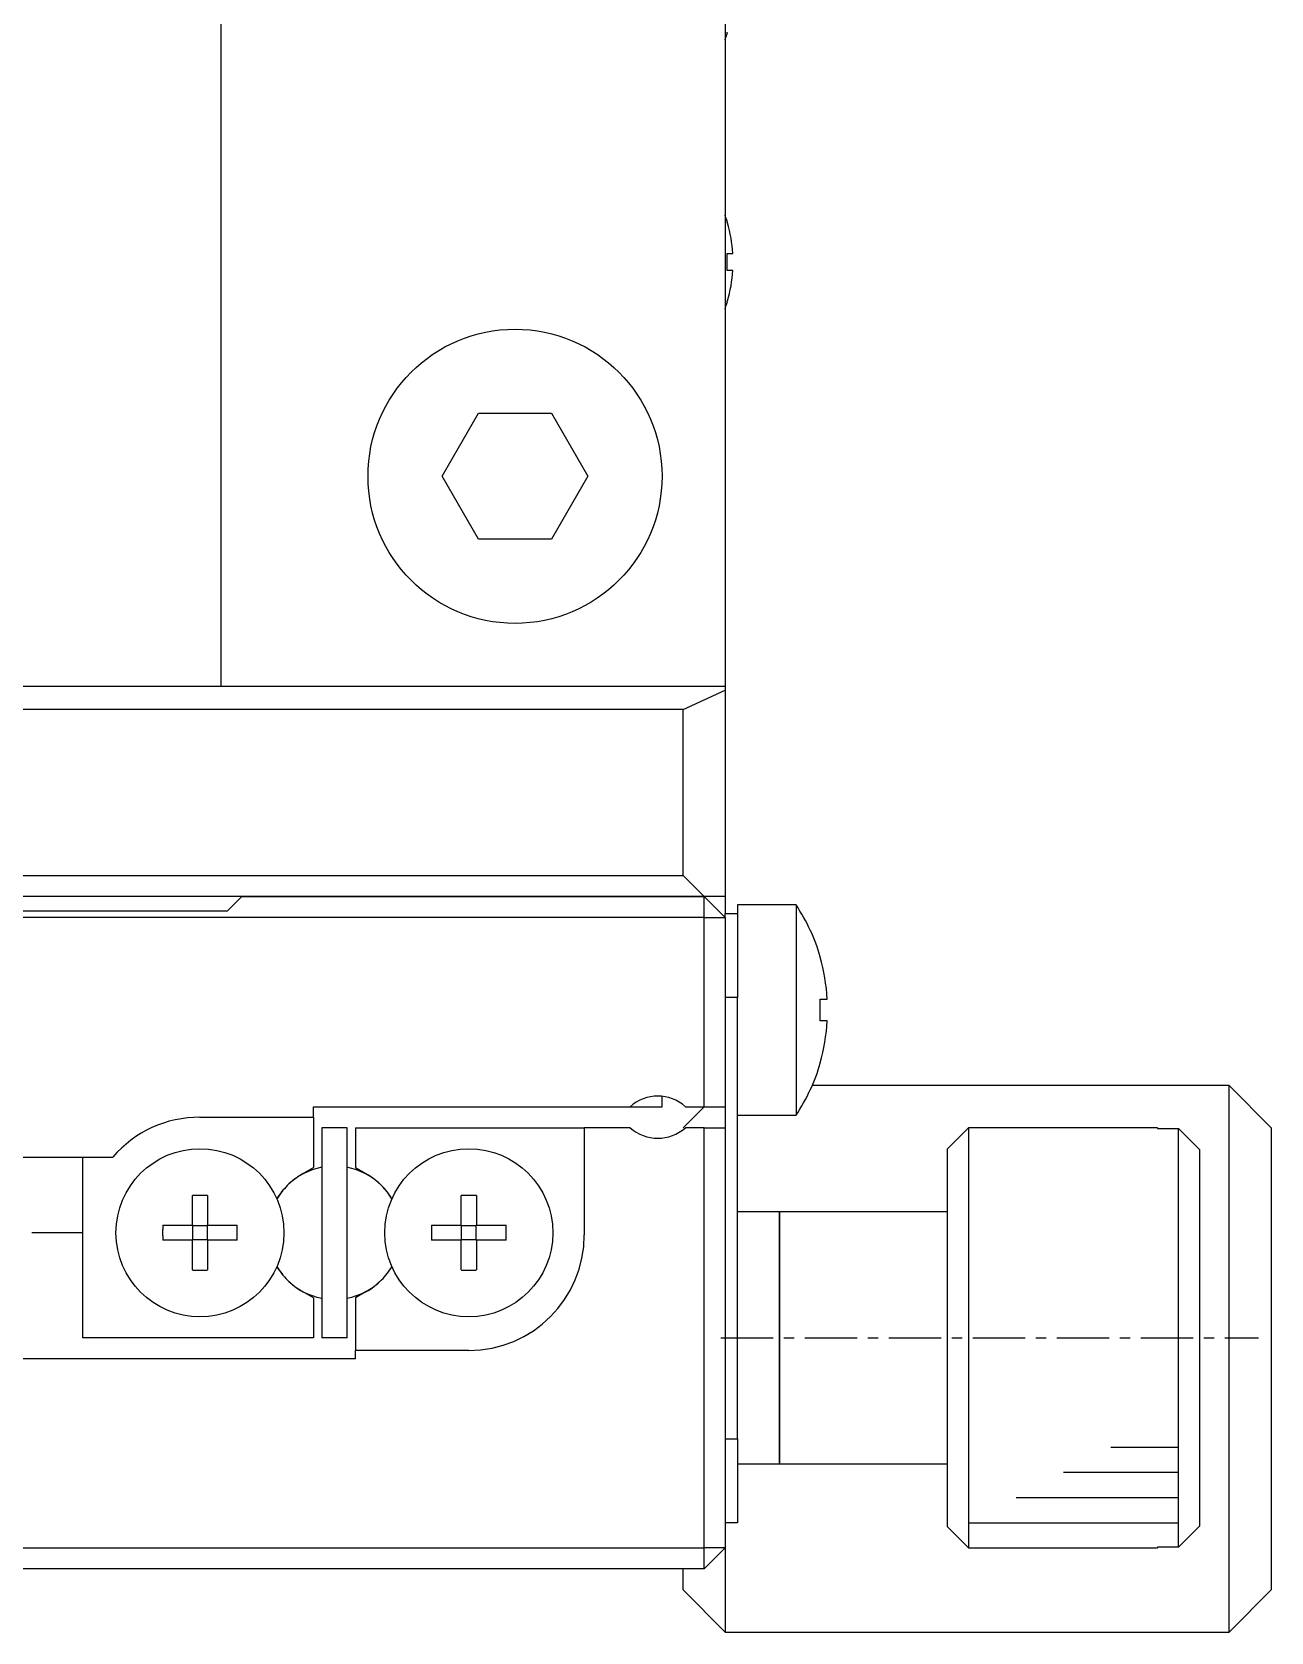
# Model space of a CAD drawing. Extents: x 96 to 331, y 38 to 298.
# Drawn here: x 159.99 to 189.49, y 195.85 to 233.93 of the extents above; entities that cross this region are included whole.
import ezdxf

# ---------------------------------------------------------------- set-up
doc = ezdxf.new("R2010")
doc.units = 0
doc.linetypes.add('CENTER', pattern=[2, 1.25, -0.25, 0.25, -0.25])
doc.layers.get('0').update_dxf_attribs({"linetype": 'CONTINUOUS'})
doc.layers.add('CENTER', color=1, linetype='CENTER')

# ---------------------------------------------------------------- blocks, each defined once
blk = doc.blocks.new('AID2042')
at = {"color": 3, "linetype": 'CONTINUOUS'}
for p, q in [((207.095308, 219.62), (208.71, 219.62)), ((205.966872, 219.02), (208.71, 219.02)), ((204.838436, 218.42), (208.71, 218.42)), ((203.71, 217.82), (208.71, 217.82))]:
    blk.add_line(p, q, dxfattribs=at)
at = {"color": 9, "linetype": 'CONTINUOUS'}
blk.add_line((203.71, 217.22), (208.21, 217.22), dxfattribs=at)

msp = doc.modelspace()

# ---------------------------------------------------------------- linework, layer by layer
at = {"color": 9, "linetype": 'CONTINUOUS'}
for p, q in [((164.491, 252.898), (164.491, 218.354)), ((176.791, 210.954), (176.491, 210.954)), ((176.491, 200.454), (176.791, 200.454))]:
    msp.add_line(p, q, dxfattribs=at)
at = {"color": 7, "linetype": 'CONTINUOUS'}
for p, q in [((176.491, 252.854), (176.491, 218.354)), ((176.546, 233.904), (176.546, 233.925)), ((176.546, 233.904), (176.546, 233.925)), ((176.546, 229.383), (176.546, 229.404)), ((176.546, 228.654), (176.678, 228.654)), ((176.546, 228.254), (176.546, 228.654)), ((176.678, 228.254), (176.546, 228.254)), ((176.546, 227.504), (176.546, 227.525)), ((169.759, 223.354), (170.625, 224.854)), ((170.625, 224.854), (172.357, 224.854)), ((172.357, 224.854), (173.223, 223.354)), ((170.625, 221.854), (169.759, 223.354)), ((173.223, 223.354), (172.357, 221.854)), ((172.357, 221.854), (170.625, 221.854)), ((169.491, 218.354), (154.491, 218.354)), ((173.491, 218.354), (169.491, 218.354)), ((176.491, 218.354), (173.491, 218.354)), ((175.491, 217.807), (176.491, 218.263)), ((176.491, 218.354), (176.491, 218.263)), ((176.491, 218.263), (176.491, 213.354)), ((175.491, 217.807), (117.491, 217.807)), ((175.491, 213.854), (175.491, 217.807)), ((117.491, 213.854), (175.491, 213.854)), ((175.491, 213.854), (175.991, 213.354)), ((164.991, 213.354), (127.991, 213.354)), ((164.991, 213.354), (164.641, 213.004)), ((175.991, 213.354), (164.991, 213.354)), ((164.991, 213.354), (175.991, 213.354)), ((176.491, 213.354), (175.991, 213.354)), ((176.491, 212.854), (175.991, 213.354)), ((175.991, 212.854), (175.991, 213.354)), ((176.491, 213.354), (176.491, 212.954)), ((175.991, 212.854), (116.991, 212.854)), ((164.641, 213.004), (128.341, 213.004)), ((175.991, 208.354), (175.991, 212.854)), ((175.991, 212.854), (176.491, 212.854)), ((176.491, 212.954), (176.791, 212.954)), ((176.491, 212.854), (176.491, 212.954)), ((176.491, 212.854), (176.491, 208.354)), ((178.182, 213.154), (176.791, 213.154)), ((176.791, 213.154), (176.791, 212.954)), ((176.791, 212.954), (176.791, 210.954)), ((178.182, 213.154), (178.182, 210.654)), ((178.753, 211.913), (178.76, 211.916)), ((176.791, 200.454), (176.791, 210.954)), ((178.182, 210.654), (178.182, 208.154)), ((178.753, 210.914), (178.926, 210.914)), ((178.926, 210.394), (178.753, 210.394)), ((178.76, 209.392), (178.753, 209.395)), ((188.491, 208.854), (178.565, 208.854)), ((188.491, 195.854), (188.491, 208.854)), ((189.491, 207.854), (188.491, 208.854)), ((188.491, 208.854), (188.491, 208.854)), ((166.691, 208.354), (174.229, 208.354)), ((166.691, 208.104), (166.691, 208.354)), ((174.211, 208.354), (174.991, 208.354)), ((174.229, 208.354), (174.991, 208.354)), ((174.991, 208.354), (174.991, 208.599)), ((175.991, 208.354), (175.491, 207.854)), ((175.552, 208.354), (175.991, 208.354)), ((175.991, 208.354), (176.491, 208.354)), ((176.491, 208.354), (176.491, 207.854)), ((163.991, 208.104), (166.691, 208.104)), ((166.691, 208.104), (166.691, 206.905)), ((176.791, 208.154), (178.182, 208.154)), ((166.891, 207.854), (166.891, 202.854)), ((167.491, 207.854), (166.891, 207.854)), ((167.491, 202.854), (167.491, 207.854)), ((167.691, 207.854), (173.141, 207.854)), ((167.691, 207.854), (167.691, 206.905)), ((174.229, 207.854), (173.141, 207.854)), ((173.141, 207.854), (173.141, 205.304)), ((175.991, 207.854), (175.552, 207.854)), ((175.991, 197.854), (175.991, 207.854)), ((175.991, 207.854), (176.491, 207.854)), ((176.491, 207.854), (176.491, 197.854)), ((182.291, 207.854), (181.791, 207.354)), ((186.791, 207.854), (182.291, 207.854)), ((182.291, 207.854), (182.291, 197.854)), ((186.791, 207.854), (186.791, 207.838)), ((186.791, 207.838), (187.291, 207.838)), ((187.291, 197.87), (187.291, 207.838)), ((187.291, 207.838), (187.791, 207.336)), ((189.491, 207.854), (189.491, 196.854)), ((189.491, 207.854), (189.491, 196.854)), ((159.066, 207.154), (161.912, 207.154)), ((161.191, 207.154), (161.191, 202.854)), ((181.791, 198.354), (181.791, 207.354)), ((187.791, 207.336), (187.791, 198.372)), ((166.431, 206.755), (166.691, 206.905)), ((167.691, 206.905), (167.951, 206.755)), ((163.811, 205.534), (163.811, 206.24)), ((164.171, 206.24), (164.171, 205.534)), ((170.211, 205.534), (170.211, 206.24)), ((170.571, 206.24), (170.571, 205.534)), ((177.791, 205.854), (176.791, 205.854)), ((181.791, 205.854), (177.791, 205.854)), ((177.791, 199.854), (177.791, 205.854)), ((177.791, 205.854), (177.791, 199.854)), ((161.191, 205.354), (159.991, 205.354)), ((163.104, 205.534), (163.811, 205.534)), ((163.821, 205.524), (163.811, 205.534)), ((163.821, 205.524), (164.16, 205.524)), ((163.821, 205.184), (163.821, 205.524)), ((164.16, 205.524), (164.171, 205.534)), ((164.16, 205.524), (164.16, 205.184)), ((164.171, 205.534), (164.877, 205.534)), ((169.504, 205.534), (170.211, 205.534)), ((170.221, 205.524), (170.211, 205.534)), ((170.221, 205.184), (170.221, 205.524)), ((170.221, 205.524), (170.56, 205.524)), ((170.56, 205.524), (170.571, 205.534)), ((170.56, 205.524), (170.56, 205.184)), ((170.571, 205.534), (171.277, 205.534)), ((163.811, 205.174), (163.104, 205.174)), ((163.821, 205.184), (163.811, 205.174)), ((163.811, 204.468), (163.811, 205.174)), ((164.16, 205.184), (163.821, 205.184)), ((164.16, 205.184), (164.171, 205.174)), ((164.877, 205.174), (164.171, 205.174)), ((164.171, 205.174), (164.171, 204.468)), ((170.211, 205.174), (169.504, 205.174)), ((170.221, 205.184), (170.211, 205.174)), ((170.211, 204.468), (170.211, 205.174)), ((170.56, 205.184), (170.221, 205.184)), ((170.56, 205.184), (170.571, 205.174)), ((171.277, 205.174), (170.571, 205.174)), ((170.571, 205.174), (170.571, 204.468)), ((166.691, 203.803), (166.431, 203.953)), ((166.691, 203.803), (166.691, 202.854)), ((167.951, 203.953), (167.691, 203.803)), ((167.691, 203.803), (167.691, 202.554)), ((166.691, 202.854), (161.191, 202.854)), ((167.491, 202.854), (166.891, 202.854)), ((170.391, 202.554), (167.691, 202.554)), ((167.691, 202.354), (167.691, 202.554)), ((167.691, 202.354), (125.291, 202.354)), ((176.791, 200.454), (176.791, 198.454)), ((176.791, 199.854), (177.791, 199.854)), ((177.791, 199.854), (181.791, 199.854)), ((176.791, 198.454), (176.491, 198.454)), ((181.791, 198.354), (182.291, 197.854)), ((187.791, 198.372), (187.291, 197.87)), ((116.991, 197.854), (175.991, 197.854)), ((175.991, 197.354), (176.491, 197.854)), ((176.491, 197.854), (175.991, 197.854)), ((175.991, 197.354), (175.991, 197.854)), ((176.491, 197.854), (176.491, 195.854)), ((186.791, 197.87), (186.791, 197.854)), ((187.291, 197.87), (186.791, 197.87)), ((175.991, 197.354), (116.991, 197.354)), ((175.491, 196.854), (175.491, 197.354)), ((175.491, 196.854), (176.491, 195.854)), ((188.491, 195.854), (189.491, 196.854)), ((176.491, 195.854), (188.491, 195.854))]:
    msp.add_line(p, q, dxfattribs=at)
for points in [[(178.753, 210.394, 0), (178.754, 210.398, 0), (178.754, 210.402, 0), (178.754, 210.406, 0), (178.754, 210.41, 0), (178.754, 210.414, 0), (178.755, 210.418, 0), (178.755, 210.422, 0), (178.755, 210.426, 0), (178.755, 210.431, 0), (178.755, 210.435, 0), (178.755, 210.439, 0), (178.756, 210.443, 0), (178.756, 210.447, 0), (178.756, 210.451, 0), (178.756, 210.455, 0), (178.756, 210.459, 0), (178.756, 210.463, 0), (178.757, 210.467, 0), (178.757, 210.471, 0), (178.757, 210.475, 0), (178.757, 210.479, 0), (178.757, 210.483, 0), (178.757, 210.487, 0), (178.757, 210.491, 0), (178.758, 210.496, 0), (178.758, 210.5, 0), (178.758, 210.504, 0), (178.758, 210.508, 0), (178.758, 210.512, 0), (178.758, 210.516, 0), (178.758, 210.52, 0), (178.758, 210.524, 0), (178.759, 210.528, 0), (178.759, 210.532, 0), (178.759, 210.536, 0), (178.759, 210.54, 0), (178.759, 210.544, 0), (178.759, 210.548, 0), (178.759, 210.552, 0), (178.759, 210.556, 0), (178.759, 210.561, 0), (178.759, 210.565, 0), (178.759, 210.569, 0), (178.76, 210.573, 0), (178.76, 210.577, 0), (178.76, 210.581, 0), (178.76, 210.585, 0), (178.76, 210.589, 0), (178.76, 210.593, 0), (178.76, 210.597, 0), (178.76, 210.601, 0), (178.76, 210.605, 0), (178.76, 210.609, 0), (178.76, 210.613, 0), (178.76, 210.617, 0), (178.76, 210.621, 0), (178.76, 210.626, 0), (178.76, 210.63, 0), (178.76, 210.634, 0), (178.76, 210.638, 0), (178.76, 210.642, 0), (178.76, 210.646, 0), (178.76, 210.65, 0), (178.76, 210.654, 0), (178.76, 210.658, 0), (178.76, 210.662, 0), (178.76, 210.666, 0), (178.76, 210.67, 0), (178.76, 210.674, 0), (178.76, 210.678, 0), (178.76, 210.682, 0), (178.76, 210.687, 0), (178.76, 210.691, 0), (178.76, 210.695, 0), (178.76, 210.699, 0), (178.76, 210.703, 0), (178.76, 210.707, 0), (178.76, 210.711, 0), (178.76, 210.715, 0), (178.76, 210.719, 0), (178.76, 210.723, 0), (178.76, 210.727, 0), (178.76, 210.731, 0), (178.76, 210.735, 0), (178.759, 210.739, 0), (178.759, 210.743, 0), (178.759, 210.747, 0), (178.759, 210.752, 0), (178.759, 210.756, 0), (178.759, 210.76, 0), (178.759, 210.764, 0), (178.759, 210.768, 0), (178.759, 210.772, 0), (178.759, 210.776, 0), (178.759, 210.78, 0), (178.758, 210.784, 0), (178.758, 210.788, 0), (178.758, 210.792, 0), (178.758, 210.796, 0), (178.758, 210.8, 0), (178.758, 210.804, 0), (178.758, 210.808, 0), (178.758, 210.813, 0), (178.757, 210.817, 0), (178.757, 210.821, 0), (178.757, 210.825, 0), (178.757, 210.829, 0), (178.757, 210.833, 0), (178.757, 210.837, 0), (178.757, 210.841, 0), (178.756, 210.845, 0), (178.756, 210.849, 0), (178.756, 210.853, 0), (178.756, 210.857, 0), (178.756, 210.861, 0), (178.756, 210.865, 0), (178.755, 210.869, 0), (178.755, 210.873, 0), (178.755, 210.877, 0), (178.755, 210.882, 0), (178.755, 210.886, 0), (178.755, 210.89, 0), (178.754, 210.894, 0), (178.754, 210.898, 0), (178.754, 210.902, 0), (178.754, 210.906, 0), (178.754, 210.91, 0), (178.753, 210.914, 0)], [(164.171, 206.24, 0), (164.168, 206.24, 0), (164.165, 206.241, 0), (164.162, 206.241, 0), (164.16, 206.241, 0), (164.157, 206.241, 0), (164.154, 206.241, 0), (164.151, 206.241, 0), (164.148, 206.241, 0), (164.145, 206.241, 0), (164.143, 206.241, 0), (164.14, 206.241, 0), (164.137, 206.241, 0), (164.134, 206.241, 0), (164.131, 206.241, 0), (164.129, 206.241, 0), (164.126, 206.241, 0), (164.123, 206.241, 0), (164.12, 206.241, 0), (164.117, 206.242, 0), (164.115, 206.242, 0), (164.112, 206.242, 0), (164.109, 206.242, 0), (164.106, 206.242, 0), (164.103, 206.242, 0), (164.1, 206.242, 0), (164.098, 206.242, 0), (164.095, 206.242, 0), (164.092, 206.242, 0), (164.089, 206.242, 0), (164.086, 206.242, 0), (164.084, 206.242, 0), (164.081, 206.242, 0), (164.078, 206.242, 0), (164.075, 206.242, 0), (164.072, 206.242, 0), (164.07, 206.242, 0), (164.067, 206.242, 0), (164.064, 206.242, 0), (164.061, 206.242, 0), (164.058, 206.242, 0), (164.055, 206.242, 0), (164.053, 206.242, 0), (164.05, 206.242, 0), (164.047, 206.242, 0), (164.044, 206.242, 0), (164.041, 206.242, 0), (164.039, 206.242, 0), (164.036, 206.242, 0), (164.033, 206.243, 0), (164.03, 206.243, 0), (164.027, 206.243, 0), (164.025, 206.243, 0), (164.022, 206.243, 0), (164.019, 206.243, 0), (164.016, 206.243, 0), (164.013, 206.243, 0), (164.01, 206.243, 0), (164.008, 206.243, 0), (164.005, 206.243, 0), (164.002, 206.243, 0), (163.999, 206.243, 0), (163.996, 206.243, 0), (163.994, 206.243, 0), (163.991, 206.243, 0), (163.988, 206.243, 0), (163.985, 206.243, 0), (163.982, 206.243, 0), (163.979, 206.243, 0), (163.977, 206.243, 0), (163.974, 206.243, 0), (163.971, 206.243, 0), (163.968, 206.243, 0), (163.965, 206.243, 0), (163.963, 206.243, 0), (163.96, 206.243, 0), (163.957, 206.243, 0), (163.954, 206.243, 0), (163.951, 206.243, 0), (163.949, 206.243, 0), (163.946, 206.242, 0), (163.943, 206.242, 0), (163.94, 206.242, 0), (163.937, 206.242, 0), (163.934, 206.242, 0), (163.932, 206.242, 0), (163.929, 206.242, 0), (163.926, 206.242, 0), (163.923, 206.242, 0), (163.92, 206.242, 0), (163.918, 206.242, 0), (163.915, 206.242, 0), (163.912, 206.242, 0), (163.909, 206.242, 0), (163.906, 206.242, 0), (163.904, 206.242, 0), (163.901, 206.242, 0), (163.898, 206.242, 0), (163.895, 206.242, 0), (163.892, 206.242, 0), (163.889, 206.242, 0), (163.887, 206.242, 0), (163.884, 206.242, 0), (163.881, 206.242, 0), (163.878, 206.242, 0), (163.875, 206.242, 0), (163.873, 206.242, 0), (163.87, 206.242, 0), (163.867, 206.242, 0), (163.864, 206.242, 0), (163.861, 206.241, 0), (163.859, 206.241, 0), (163.856, 206.241, 0), (163.853, 206.241, 0), (163.85, 206.241, 0), (163.847, 206.241, 0), (163.844, 206.241, 0), (163.842, 206.241, 0), (163.839, 206.241, 0), (163.836, 206.241, 0), (163.833, 206.241, 0), (163.83, 206.241, 0), (163.828, 206.241, 0), (163.825, 206.241, 0), (163.822, 206.241, 0), (163.819, 206.241, 0), (163.816, 206.241, 0), (163.814, 206.24, 0), (163.811, 206.24, 0)], [(170.571, 206.24, 0), (170.568, 206.24, 0), (170.565, 206.241, 0), (170.562, 206.241, 0), (170.56, 206.241, 0), (170.557, 206.241, 0), (170.554, 206.241, 0), (170.551, 206.241, 0), (170.548, 206.241, 0), (170.545, 206.241, 0), (170.543, 206.241, 0), (170.54, 206.241, 0), (170.537, 206.241, 0), (170.534, 206.241, 0), (170.531, 206.241, 0), (170.529, 206.241, 0), (170.526, 206.241, 0), (170.523, 206.241, 0), (170.52, 206.241, 0), (170.517, 206.242, 0), (170.515, 206.242, 0), (170.512, 206.242, 0), (170.509, 206.242, 0), (170.506, 206.242, 0), (170.503, 206.242, 0), (170.5, 206.242, 0), (170.498, 206.242, 0), (170.495, 206.242, 0), (170.492, 206.242, 0), (170.489, 206.242, 0), (170.486, 206.242, 0), (170.484, 206.242, 0), (170.481, 206.242, 0), (170.478, 206.242, 0), (170.475, 206.242, 0), (170.472, 206.242, 0), (170.47, 206.242, 0), (170.467, 206.242, 0), (170.464, 206.242, 0), (170.461, 206.242, 0), (170.458, 206.242, 0), (170.455, 206.242, 0), (170.453, 206.242, 0), (170.45, 206.242, 0), (170.447, 206.242, 0), (170.444, 206.242, 0), (170.441, 206.242, 0), (170.439, 206.242, 0), (170.436, 206.242, 0), (170.433, 206.243, 0), (170.43, 206.243, 0), (170.427, 206.243, 0), (170.425, 206.243, 0), (170.422, 206.243, 0), (170.419, 206.243, 0), (170.416, 206.243, 0), (170.413, 206.243, 0), (170.41, 206.243, 0), (170.408, 206.243, 0), (170.405, 206.243, 0), (170.402, 206.243, 0), (170.399, 206.243, 0), (170.396, 206.243, 0), (170.394, 206.243, 0), (170.391, 206.243, 0), (170.388, 206.243, 0), (170.385, 206.243, 0), (170.382, 206.243, 0), (170.379, 206.243, 0), (170.377, 206.243, 0), (170.374, 206.243, 0), (170.371, 206.243, 0), (170.368, 206.243, 0), (170.365, 206.243, 0), (170.363, 206.243, 0), (170.36, 206.243, 0), (170.357, 206.243, 0), (170.354, 206.243, 0), (170.351, 206.243, 0), (170.349, 206.243, 0), (170.346, 206.242, 0), (170.343, 206.242, 0), (170.34, 206.242, 0), (170.337, 206.242, 0), (170.334, 206.242, 0), (170.332, 206.242, 0), (170.329, 206.242, 0), (170.326, 206.242, 0), (170.323, 206.242, 0), (170.32, 206.242, 0), (170.318, 206.242, 0), (170.315, 206.242, 0), (170.312, 206.242, 0), (170.309, 206.242, 0), (170.306, 206.242, 0), (170.304, 206.242, 0), (170.301, 206.242, 0), (170.298, 206.242, 0), (170.295, 206.242, 0), (170.292, 206.242, 0), (170.289, 206.242, 0), (170.287, 206.242, 0), (170.284, 206.242, 0), (170.281, 206.242, 0), (170.278, 206.242, 0), (170.275, 206.242, 0), (170.273, 206.242, 0), (170.27, 206.242, 0), (170.267, 206.242, 0), (170.264, 206.242, 0), (170.261, 206.241, 0), (170.259, 206.241, 0), (170.256, 206.241, 0), (170.253, 206.241, 0), (170.25, 206.241, 0), (170.247, 206.241, 0), (170.244, 206.241, 0), (170.242, 206.241, 0), (170.239, 206.241, 0), (170.236, 206.241, 0), (170.233, 206.241, 0), (170.23, 206.241, 0), (170.228, 206.241, 0), (170.225, 206.241, 0), (170.222, 206.241, 0), (170.219, 206.241, 0), (170.216, 206.241, 0), (170.214, 206.24, 0), (170.211, 206.24, 0)], [(163.104, 205.534, 0), (163.104, 205.531, 0), (163.104, 205.528, 0), (163.104, 205.526, 0), (163.104, 205.523, 0), (163.104, 205.52, 0), (163.104, 205.517, 0), (163.104, 205.514, 0), (163.104, 205.512, 0), (163.104, 205.509, 0), (163.104, 205.506, 0), (163.104, 205.503, 0), (163.104, 205.5, 0), (163.104, 205.497, 0), (163.104, 205.495, 0), (163.103, 205.492, 0), (163.103, 205.489, 0), (163.103, 205.486, 0), (163.103, 205.483, 0), (163.103, 205.481, 0), (163.103, 205.478, 0), (163.103, 205.475, 0), (163.103, 205.472, 0), (163.103, 205.469, 0), (163.103, 205.467, 0), (163.103, 205.464, 0), (163.103, 205.461, 0), (163.103, 205.458, 0), (163.103, 205.455, 0), (163.103, 205.452, 0), (163.103, 205.45, 0), (163.103, 205.447, 0), (163.103, 205.444, 0), (163.103, 205.441, 0), (163.103, 205.438, 0), (163.103, 205.436, 0), (163.103, 205.433, 0), (163.103, 205.43, 0), (163.102, 205.427, 0), (163.102, 205.424, 0), (163.102, 205.422, 0), (163.102, 205.419, 0), (163.102, 205.416, 0), (163.102, 205.413, 0), (163.102, 205.41, 0), (163.102, 205.407, 0), (163.102, 205.405, 0), (163.102, 205.402, 0), (163.102, 205.399, 0), (163.102, 205.396, 0), (163.102, 205.393, 0), (163.102, 205.391, 0), (163.102, 205.388, 0), (163.102, 205.385, 0), (163.102, 205.382, 0), (163.102, 205.379, 0), (163.102, 205.377, 0), (163.102, 205.374, 0), (163.102, 205.371, 0), (163.102, 205.368, 0), (163.102, 205.365, 0), (163.102, 205.362, 0), (163.102, 205.36, 0), (163.102, 205.357, 0), (163.102, 205.354, 0), (163.102, 205.351, 0), (163.102, 205.348, 0), (163.102, 205.346, 0), (163.102, 205.343, 0), (163.102, 205.34, 0), (163.102, 205.337, 0), (163.102, 205.334, 0), (163.102, 205.331, 0), (163.102, 205.329, 0), (163.102, 205.326, 0), (163.102, 205.323, 0), (163.102, 205.32, 0), (163.102, 205.317, 0), (163.102, 205.315, 0), (163.102, 205.312, 0), (163.102, 205.309, 0), (163.102, 205.306, 0), (163.102, 205.303, 0), (163.102, 205.301, 0), (163.102, 205.298, 0), (163.102, 205.295, 0), (163.102, 205.292, 0), (163.102, 205.289, 0), (163.102, 205.286, 0), (163.102, 205.284, 0), (163.102, 205.281, 0), (163.103, 205.278, 0), (163.103, 205.275, 0), (163.103, 205.272, 0), (163.103, 205.27, 0), (163.103, 205.267, 0), (163.103, 205.264, 0), (163.103, 205.261, 0), (163.103, 205.258, 0), (163.103, 205.256, 0), (163.103, 205.253, 0), (163.103, 205.25, 0), (163.103, 205.247, 0), (163.103, 205.244, 0), (163.103, 205.241, 0), (163.103, 205.239, 0), (163.103, 205.236, 0), (163.103, 205.233, 0), (163.103, 205.23, 0), (163.103, 205.227, 0), (163.103, 205.225, 0), (163.103, 205.222, 0), (163.103, 205.219, 0), (163.103, 205.216, 0), (163.104, 205.213, 0), (163.104, 205.211, 0), (163.104, 205.208, 0), (163.104, 205.205, 0), (163.104, 205.202, 0), (163.104, 205.199, 0), (163.104, 205.196, 0), (163.104, 205.194, 0), (163.104, 205.191, 0), (163.104, 205.188, 0), (163.104, 205.185, 0), (163.104, 205.182, 0), (163.104, 205.18, 0), (163.104, 205.177, 0), (163.104, 205.174, 0)], [(164.877, 205.174, 0), (164.877, 205.177, 0), (164.877, 205.18, 0), (164.877, 205.182, 0), (164.877, 205.185, 0), (164.877, 205.188, 0), (164.878, 205.191, 0), (164.878, 205.194, 0), (164.878, 205.196, 0), (164.878, 205.199, 0), (164.878, 205.202, 0), (164.878, 205.205, 0), (164.878, 205.208, 0), (164.878, 205.211, 0), (164.878, 205.213, 0), (164.878, 205.216, 0), (164.878, 205.219, 0), (164.878, 205.222, 0), (164.878, 205.225, 0), (164.878, 205.227, 0), (164.878, 205.23, 0), (164.878, 205.233, 0), (164.878, 205.236, 0), (164.878, 205.239, 0), (164.878, 205.241, 0), (164.879, 205.244, 0), (164.879, 205.247, 0), (164.879, 205.25, 0), (164.879, 205.253, 0), (164.879, 205.256, 0), (164.879, 205.258, 0), (164.879, 205.261, 0), (164.879, 205.264, 0), (164.879, 205.267, 0), (164.879, 205.27, 0), (164.879, 205.272, 0), (164.879, 205.275, 0), (164.879, 205.278, 0), (164.879, 205.281, 0), (164.879, 205.284, 0), (164.879, 205.286, 0), (164.879, 205.289, 0), (164.879, 205.292, 0), (164.879, 205.295, 0), (164.879, 205.298, 0), (164.879, 205.301, 0), (164.879, 205.303, 0), (164.879, 205.306, 0), (164.879, 205.309, 0), (164.879, 205.312, 0), (164.879, 205.315, 0), (164.879, 205.317, 0), (164.879, 205.32, 0), (164.879, 205.323, 0), (164.879, 205.326, 0), (164.879, 205.329, 0), (164.879, 205.331, 0), (164.879, 205.334, 0), (164.879, 205.337, 0), (164.879, 205.34, 0), (164.879, 205.343, 0), (164.879, 205.346, 0), (164.879, 205.348, 0), (164.879, 205.351, 0), (164.879, 205.354, 0), (164.879, 205.357, 0), (164.879, 205.36, 0), (164.879, 205.362, 0), (164.879, 205.365, 0), (164.879, 205.368, 0), (164.879, 205.371, 0), (164.879, 205.374, 0), (164.879, 205.377, 0), (164.879, 205.379, 0), (164.879, 205.382, 0), (164.879, 205.385, 0), (164.879, 205.388, 0), (164.879, 205.391, 0), (164.879, 205.393, 0), (164.879, 205.396, 0), (164.879, 205.399, 0), (164.879, 205.402, 0), (164.879, 205.405, 0), (164.879, 205.407, 0), (164.879, 205.41, 0), (164.879, 205.413, 0), (164.879, 205.416, 0), (164.879, 205.419, 0), (164.879, 205.422, 0), (164.879, 205.424, 0), (164.879, 205.427, 0), (164.879, 205.43, 0), (164.879, 205.433, 0), (164.879, 205.436, 0), (164.879, 205.438, 0), (164.879, 205.441, 0), (164.879, 205.444, 0), (164.879, 205.447, 0), (164.879, 205.45, 0), (164.879, 205.452, 0), (164.879, 205.455, 0), (164.879, 205.458, 0), (164.879, 205.461, 0), (164.879, 205.464, 0), (164.878, 205.467, 0), (164.878, 205.469, 0), (164.878, 205.472, 0), (164.878, 205.475, 0), (164.878, 205.478, 0), (164.878, 205.481, 0), (164.878, 205.483, 0), (164.878, 205.486, 0), (164.878, 205.489, 0), (164.878, 205.492, 0), (164.878, 205.495, 0), (164.878, 205.497, 0), (164.878, 205.5, 0), (164.878, 205.503, 0), (164.878, 205.506, 0), (164.878, 205.509, 0), (164.878, 205.512, 0), (164.878, 205.514, 0), (164.878, 205.517, 0), (164.877, 205.52, 0), (164.877, 205.523, 0), (164.877, 205.526, 0), (164.877, 205.528, 0), (164.877, 205.531, 0), (164.877, 205.534, 0)], [(169.504, 205.534, 0), (169.504, 205.531, 0), (169.504, 205.528, 0), (169.504, 205.526, 0), (169.504, 205.523, 0), (169.504, 205.52, 0), (169.504, 205.517, 0), (169.504, 205.514, 0), (169.504, 205.512, 0), (169.504, 205.509, 0), (169.504, 205.506, 0), (169.504, 205.503, 0), (169.504, 205.5, 0), (169.504, 205.497, 0), (169.504, 205.495, 0), (169.503, 205.492, 0), (169.503, 205.489, 0), (169.503, 205.486, 0), (169.503, 205.483, 0), (169.503, 205.481, 0), (169.503, 205.478, 0), (169.503, 205.475, 0), (169.503, 205.472, 0), (169.503, 205.469, 0), (169.503, 205.467, 0), (169.503, 205.464, 0), (169.503, 205.461, 0), (169.503, 205.458, 0), (169.503, 205.455, 0), (169.503, 205.452, 0), (169.503, 205.45, 0), (169.503, 205.447, 0), (169.503, 205.444, 0), (169.503, 205.441, 0), (169.503, 205.438, 0), (169.503, 205.436, 0), (169.503, 205.433, 0), (169.503, 205.43, 0), (169.502, 205.427, 0), (169.502, 205.424, 0), (169.502, 205.422, 0), (169.502, 205.419, 0), (169.502, 205.416, 0), (169.502, 205.413, 0), (169.502, 205.41, 0), (169.502, 205.407, 0), (169.502, 205.405, 0), (169.502, 205.402, 0), (169.502, 205.399, 0), (169.502, 205.396, 0), (169.502, 205.393, 0), (169.502, 205.391, 0), (169.502, 205.388, 0), (169.502, 205.385, 0), (169.502, 205.382, 0), (169.502, 205.379, 0), (169.502, 205.377, 0), (169.502, 205.374, 0), (169.502, 205.371, 0), (169.502, 205.368, 0), (169.502, 205.365, 0), (169.502, 205.362, 0), (169.502, 205.36, 0), (169.502, 205.357, 0), (169.502, 205.354, 0), (169.502, 205.351, 0), (169.502, 205.348, 0), (169.502, 205.346, 0), (169.502, 205.343, 0), (169.502, 205.34, 0), (169.502, 205.337, 0), (169.502, 205.334, 0), (169.502, 205.331, 0), (169.502, 205.329, 0), (169.502, 205.326, 0), (169.502, 205.323, 0), (169.502, 205.32, 0), (169.502, 205.317, 0), (169.502, 205.315, 0), (169.502, 205.312, 0), (169.502, 205.309, 0), (169.502, 205.306, 0), (169.502, 205.303, 0), (169.502, 205.301, 0), (169.502, 205.298, 0), (169.502, 205.295, 0), (169.502, 205.292, 0), (169.502, 205.289, 0), (169.502, 205.286, 0), (169.502, 205.284, 0), (169.502, 205.281, 0), (169.503, 205.278, 0), (169.503, 205.275, 0), (169.503, 205.272, 0), (169.503, 205.27, 0), (169.503, 205.267, 0), (169.503, 205.264, 0), (169.503, 205.261, 0), (169.503, 205.258, 0), (169.503, 205.256, 0), (169.503, 205.253, 0), (169.503, 205.25, 0), (169.503, 205.247, 0), (169.503, 205.244, 0), (169.503, 205.241, 0), (169.503, 205.239, 0), (169.503, 205.236, 0), (169.503, 205.233, 0), (169.503, 205.23, 0), (169.503, 205.227, 0), (169.503, 205.225, 0), (169.503, 205.222, 0), (169.503, 205.219, 0), (169.503, 205.216, 0), (169.504, 205.213, 0), (169.504, 205.211, 0), (169.504, 205.208, 0), (169.504, 205.205, 0), (169.504, 205.202, 0), (169.504, 205.199, 0), (169.504, 205.196, 0), (169.504, 205.194, 0), (169.504, 205.191, 0), (169.504, 205.188, 0), (169.504, 205.185, 0), (169.504, 205.182, 0), (169.504, 205.18, 0), (169.504, 205.177, 0), (169.504, 205.174, 0)], [(171.277, 205.174, 0), (171.277, 205.177, 0), (171.277, 205.18, 0), (171.277, 205.182, 0), (171.277, 205.185, 0), (171.277, 205.188, 0), (171.278, 205.191, 0), (171.278, 205.194, 0), (171.278, 205.196, 0), (171.278, 205.199, 0), (171.278, 205.202, 0), (171.278, 205.205, 0), (171.278, 205.208, 0), (171.278, 205.211, 0), (171.278, 205.213, 0), (171.278, 205.216, 0), (171.278, 205.219, 0), (171.278, 205.222, 0), (171.278, 205.225, 0), (171.278, 205.227, 0), (171.278, 205.23, 0), (171.278, 205.233, 0), (171.278, 205.236, 0), (171.278, 205.239, 0), (171.278, 205.241, 0), (171.279, 205.244, 0), (171.279, 205.247, 0), (171.279, 205.25, 0), (171.279, 205.253, 0), (171.279, 205.256, 0), (171.279, 205.258, 0), (171.279, 205.261, 0), (171.279, 205.264, 0), (171.279, 205.267, 0), (171.279, 205.27, 0), (171.279, 205.272, 0), (171.279, 205.275, 0), (171.279, 205.278, 0), (171.279, 205.281, 0), (171.279, 205.284, 0), (171.279, 205.286, 0), (171.279, 205.289, 0), (171.279, 205.292, 0), (171.279, 205.295, 0), (171.279, 205.298, 0), (171.279, 205.301, 0), (171.279, 205.303, 0), (171.279, 205.306, 0), (171.279, 205.309, 0), (171.279, 205.312, 0), (171.279, 205.315, 0), (171.279, 205.317, 0), (171.279, 205.32, 0), (171.279, 205.323, 0), (171.279, 205.326, 0), (171.279, 205.329, 0), (171.279, 205.331, 0), (171.279, 205.334, 0), (171.279, 205.337, 0), (171.279, 205.34, 0), (171.279, 205.343, 0), (171.279, 205.346, 0), (171.279, 205.348, 0), (171.279, 205.351, 0), (171.279, 205.354, 0), (171.279, 205.357, 0), (171.279, 205.36, 0), (171.279, 205.362, 0), (171.279, 205.365, 0), (171.279, 205.368, 0), (171.279, 205.371, 0), (171.279, 205.374, 0), (171.279, 205.377, 0), (171.279, 205.379, 0), (171.279, 205.382, 0), (171.279, 205.385, 0), (171.279, 205.388, 0), (171.279, 205.391, 0), (171.279, 205.393, 0), (171.279, 205.396, 0), (171.279, 205.399, 0), (171.279, 205.402, 0), (171.279, 205.405, 0), (171.279, 205.407, 0), (171.279, 205.41, 0), (171.279, 205.413, 0), (171.279, 205.416, 0), (171.279, 205.419, 0), (171.279, 205.422, 0), (171.279, 205.424, 0), (171.279, 205.427, 0), (171.279, 205.43, 0), (171.279, 205.433, 0), (171.279, 205.436, 0), (171.279, 205.438, 0), (171.279, 205.441, 0), (171.279, 205.444, 0), (171.279, 205.447, 0), (171.279, 205.45, 0), (171.279, 205.452, 0), (171.279, 205.455, 0), (171.279, 205.458, 0), (171.279, 205.461, 0), (171.279, 205.464, 0), (171.278, 205.467, 0), (171.278, 205.469, 0), (171.278, 205.472, 0), (171.278, 205.475, 0), (171.278, 205.478, 0), (171.278, 205.481, 0), (171.278, 205.483, 0), (171.278, 205.486, 0), (171.278, 205.489, 0), (171.278, 205.492, 0), (171.278, 205.495, 0), (171.278, 205.497, 0), (171.278, 205.5, 0), (171.278, 205.503, 0), (171.278, 205.506, 0), (171.278, 205.509, 0), (171.278, 205.512, 0), (171.278, 205.514, 0), (171.278, 205.517, 0), (171.277, 205.52, 0), (171.277, 205.523, 0), (171.277, 205.526, 0), (171.277, 205.528, 0), (171.277, 205.531, 0), (171.277, 205.534, 0)], [(163.811, 204.468, 0), (163.814, 204.468, 0), (163.816, 204.468, 0), (163.819, 204.467, 0), (163.822, 204.467, 0), (163.825, 204.467, 0), (163.828, 204.467, 0), (163.83, 204.467, 0), (163.833, 204.467, 0), (163.836, 204.467, 0), (163.839, 204.467, 0), (163.842, 204.467, 0), (163.844, 204.467, 0), (163.847, 204.467, 0), (163.85, 204.467, 0), (163.853, 204.467, 0), (163.856, 204.467, 0), (163.859, 204.467, 0), (163.861, 204.467, 0), (163.864, 204.467, 0), (163.867, 204.466, 0), (163.87, 204.466, 0), (163.873, 204.466, 0), (163.875, 204.466, 0), (163.878, 204.466, 0), (163.881, 204.466, 0), (163.884, 204.466, 0), (163.887, 204.466, 0), (163.889, 204.466, 0), (163.892, 204.466, 0), (163.895, 204.466, 0), (163.898, 204.466, 0), (163.901, 204.466, 0), (163.904, 204.466, 0), (163.906, 204.466, 0), (163.909, 204.466, 0), (163.912, 204.466, 0), (163.915, 204.466, 0), (163.918, 204.466, 0), (163.92, 204.466, 0), (163.923, 204.466, 0), (163.926, 204.466, 0), (163.929, 204.466, 0), (163.932, 204.466, 0), (163.934, 204.466, 0), (163.937, 204.466, 0), (163.94, 204.466, 0), (163.943, 204.466, 0), (163.946, 204.466, 0), (163.949, 204.466, 0), (163.951, 204.466, 0), (163.954, 204.465, 0), (163.957, 204.465, 0), (163.96, 204.465, 0), (163.963, 204.465, 0), (163.965, 204.465, 0), (163.968, 204.465, 0), (163.971, 204.465, 0), (163.974, 204.465, 0), (163.977, 204.465, 0), (163.979, 204.465, 0), (163.982, 204.465, 0), (163.985, 204.465, 0), (163.988, 204.465, 0), (163.991, 204.465, 0), (163.994, 204.465, 0), (163.996, 204.465, 0), (163.999, 204.465, 0), (164.002, 204.465, 0), (164.005, 204.465, 0), (164.008, 204.465, 0), (164.01, 204.465, 0), (164.013, 204.465, 0), (164.016, 204.465, 0), (164.019, 204.465, 0), (164.022, 204.465, 0), (164.025, 204.465, 0), (164.027, 204.465, 0), (164.03, 204.466, 0), (164.033, 204.466, 0), (164.036, 204.466, 0), (164.039, 204.466, 0), (164.041, 204.466, 0), (164.044, 204.466, 0), (164.047, 204.466, 0), (164.05, 204.466, 0), (164.053, 204.466, 0), (164.055, 204.466, 0), (164.058, 204.466, 0), (164.061, 204.466, 0), (164.064, 204.466, 0), (164.067, 204.466, 0), (164.07, 204.466, 0), (164.072, 204.466, 0), (164.075, 204.466, 0), (164.078, 204.466, 0), (164.081, 204.466, 0), (164.084, 204.466, 0), (164.086, 204.466, 0), (164.089, 204.466, 0), (164.092, 204.466, 0), (164.095, 204.466, 0), (164.098, 204.466, 0), (164.1, 204.466, 0), (164.103, 204.466, 0), (164.106, 204.466, 0), (164.109, 204.466, 0), (164.112, 204.466, 0), (164.115, 204.466, 0), (164.117, 204.467, 0), (164.12, 204.467, 0), (164.123, 204.467, 0), (164.126, 204.467, 0), (164.129, 204.467, 0), (164.131, 204.467, 0), (164.134, 204.467, 0), (164.137, 204.467, 0), (164.14, 204.467, 0), (164.143, 204.467, 0), (164.145, 204.467, 0), (164.148, 204.467, 0), (164.151, 204.467, 0), (164.154, 204.467, 0), (164.157, 204.467, 0), (164.16, 204.467, 0), (164.162, 204.467, 0), (164.165, 204.468, 0), (164.168, 204.468, 0), (164.171, 204.468, 0)], [(170.211, 204.468, 0), (170.214, 204.468, 0), (170.216, 204.468, 0), (170.219, 204.467, 0), (170.222, 204.467, 0), (170.225, 204.467, 0), (170.228, 204.467, 0), (170.23, 204.467, 0), (170.233, 204.467, 0), (170.236, 204.467, 0), (170.239, 204.467, 0), (170.242, 204.467, 0), (170.244, 204.467, 0), (170.247, 204.467, 0), (170.25, 204.467, 0), (170.253, 204.467, 0), (170.256, 204.467, 0), (170.259, 204.467, 0), (170.261, 204.467, 0), (170.264, 204.467, 0), (170.267, 204.466, 0), (170.27, 204.466, 0), (170.273, 204.466, 0), (170.275, 204.466, 0), (170.278, 204.466, 0), (170.281, 204.466, 0), (170.284, 204.466, 0), (170.287, 204.466, 0), (170.289, 204.466, 0), (170.292, 204.466, 0), (170.295, 204.466, 0), (170.298, 204.466, 0), (170.301, 204.466, 0), (170.304, 204.466, 0), (170.306, 204.466, 0), (170.309, 204.466, 0), (170.312, 204.466, 0), (170.315, 204.466, 0), (170.318, 204.466, 0), (170.32, 204.466, 0), (170.323, 204.466, 0), (170.326, 204.466, 0), (170.329, 204.466, 0), (170.332, 204.466, 0), (170.334, 204.466, 0), (170.337, 204.466, 0), (170.34, 204.466, 0), (170.343, 204.466, 0), (170.346, 204.466, 0), (170.349, 204.466, 0), (170.351, 204.466, 0), (170.354, 204.465, 0), (170.357, 204.465, 0), (170.36, 204.465, 0), (170.363, 204.465, 0), (170.365, 204.465, 0), (170.368, 204.465, 0), (170.371, 204.465, 0), (170.374, 204.465, 0), (170.377, 204.465, 0), (170.379, 204.465, 0), (170.382, 204.465, 0), (170.385, 204.465, 0), (170.388, 204.465, 0), (170.391, 204.465, 0), (170.394, 204.465, 0), (170.396, 204.465, 0), (170.399, 204.465, 0), (170.402, 204.465, 0), (170.405, 204.465, 0), (170.408, 204.465, 0), (170.41, 204.465, 0), (170.413, 204.465, 0), (170.416, 204.465, 0), (170.419, 204.465, 0), (170.422, 204.465, 0), (170.425, 204.465, 0), (170.427, 204.465, 0), (170.43, 204.466, 0), (170.433, 204.466, 0), (170.436, 204.466, 0), (170.439, 204.466, 0), (170.441, 204.466, 0), (170.444, 204.466, 0), (170.447, 204.466, 0), (170.45, 204.466, 0), (170.453, 204.466, 0), (170.455, 204.466, 0), (170.458, 204.466, 0), (170.461, 204.466, 0), (170.464, 204.466, 0), (170.467, 204.466, 0), (170.47, 204.466, 0), (170.472, 204.466, 0), (170.475, 204.466, 0), (170.478, 204.466, 0), (170.481, 204.466, 0), (170.484, 204.466, 0), (170.486, 204.466, 0), (170.489, 204.466, 0), (170.492, 204.466, 0), (170.495, 204.466, 0), (170.498, 204.466, 0), (170.5, 204.466, 0), (170.503, 204.466, 0), (170.506, 204.466, 0), (170.509, 204.466, 0), (170.512, 204.466, 0), (170.515, 204.466, 0), (170.517, 204.467, 0), (170.52, 204.467, 0), (170.523, 204.467, 0), (170.526, 204.467, 0), (170.529, 204.467, 0), (170.531, 204.467, 0), (170.534, 204.467, 0), (170.537, 204.467, 0), (170.54, 204.467, 0), (170.543, 204.467, 0), (170.545, 204.467, 0), (170.548, 204.467, 0), (170.551, 204.467, 0), (170.554, 204.467, 0), (170.557, 204.467, 0), (170.56, 204.467, 0), (170.562, 204.467, 0), (170.565, 204.468, 0), (170.568, 204.468, 0), (170.571, 204.468, 0)]]:
    msp.add_polyline3d(points, dxfattribs=at)
for centre, radius in [((171.491, 223.354), 3.5), ((163.991, 205.354), 2), ((170.391, 205.354), 2)]:
    msp.add_circle(centre, radius, dxfattribs=at)
for centre, radius, start, end in [((173.491, 234.854), 3.2, 339.6359, 342.73), ((173.491, 228.454), 3.2, 17.27, 20.3641), ((173.491, 228.454), 3.194, 3.5904, 16.9053), ((173.491, 228.454), 3.194, 343.0947, 356.4096), ((173.491, 228.454), 3.2, 339.6359, 342.73), ((174.441, 210.654), 4.5, 16.2858, 33.749), ((174.441, 210.654), 4.492, 3.3178, 16.2694), ((174.441, 210.654), 4.492, 343.7306, 356.6822), ((174.441, 210.654), 4.5, 326.251, 343.7142), ((174.891, 207.604), 1, 48.5904, 131.4096), ((163.991, 205.354), 2.75, 90, 139.1148), ((174.891, 208.604), 1, 228.5904, 311.4096), ((167.191, 205.354), 1.587, 100.893, 135.0002), ((167.306, 205.239), 1.75, 120, 135), ((167.191, 205.354), 1.587, 45.0002, 79.1069), ((167.076, 205.239), 1.75, 45, 60), ((167.306, 205.239), 1.75, 135, 148.1185), ((167.191, 205.354), 1.587, 135.0002, 149.5667), ((167.191, 205.354), 1.587, 30.4332, 45.0002), ((167.076, 205.239), 1.75, 31.8815, 45), ((170.391, 205.304), 2.75, 270, 0), ((167.306, 205.469), 1.75, 211.8815, 225), ((167.191, 205.354), 1.587, 210.4333, 224.9997), ((167.191, 205.354), 1.587, 314.9998, 329.5668), ((167.076, 205.469), 1.75, 315, 328.1185), ((167.191, 205.354), 1.587, 224.9997, 259.107), ((167.306, 205.469), 1.75, 225, 240), ((167.191, 205.354), 1.587, 280.8931, 314.9998), ((167.076, 205.469), 1.75, 300, 315)]:
    msp.add_arc(centre, radius, start, end, dxfattribs=at)
at = {"layer": 'CENTER', "color": 1, "linetype": 'CENTER'}
msp.add_line((176.391, 202.854), (189.191, 202.854), dxfattribs=at)

# ---------------------------------------------------------------- block references
msp.add_blockref('AID2042', (-21.419, -19.366))

doc.saveas('drawing.dxf')
